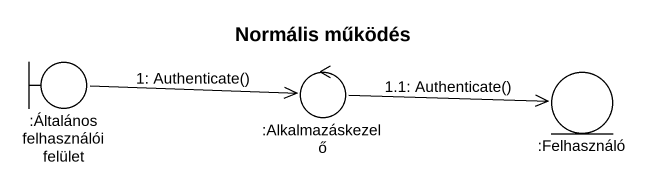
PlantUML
@startuml
title Normális működés
boundary ":Általános felhasználói felület" as Általános_felhasználói
control ":Alkalmazáskezelő" as Alkalmazáskezelő
entity ":Felhasználó" as Felhasználó
Általános_felhasználói -right-> Alkalmazáskezelő : 1: Authenticate()
Alkalmazáskezelő -right-> Felhasználó : 1.1: Authenticate()
@enduml
